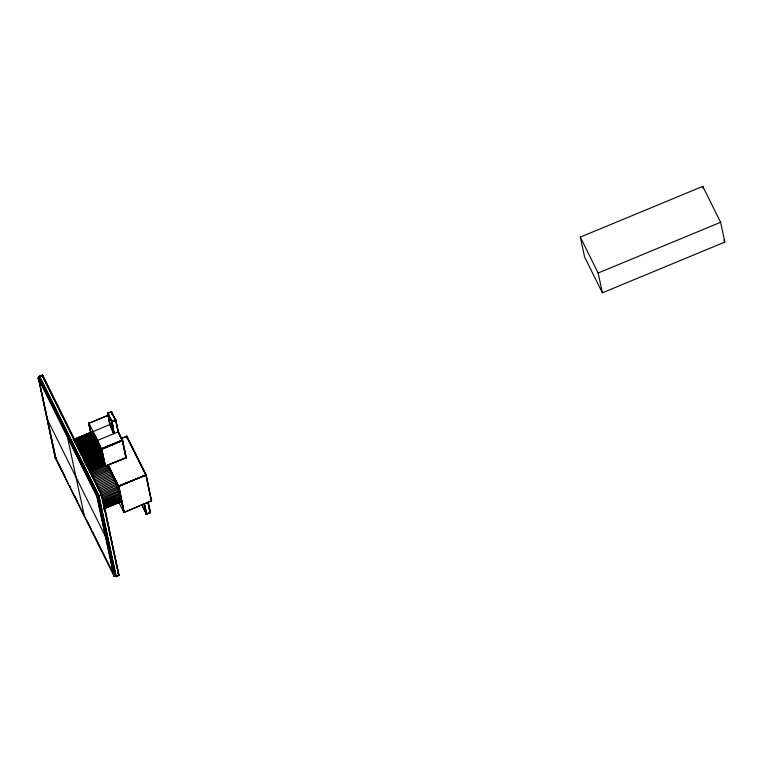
<?xml version="1.0" encoding="UTF-8"?>
<svg xmlns="http://www.w3.org/2000/svg" width="763" height="763" viewBox="0 0 763 763"><rect width="100%" height="100%" fill="white"/><g stroke="black" fill="none" stroke-linecap="round" stroke-linejoin="round"><path stroke-width="1.14" d="M43.281 377.78L42.585 375.205L39.19 376.474L98.265 496.055L101.565 495.225L101.88 494.558L42.718 375.358L42.022 375.148L101.46 494.882L118.77 575.54L101.88 494.558L98.131 496.331L115.184 575.865L113.821 575.97L114.316 576.294L97.368 496.322L38.493 377.666L39.314 377.618L98.093 496.179L96.777 496.436L38.207 378.238L38.474 377.666L39.609 377.656L38.961 377.466L97.864 496.122L114.994 576.046M113.821 575.97L114.517 576.179L113.945 576.113L96.777 496.436L97.893 495.692L98.246 496.169L115.299 575.712L114.183 576.284L55.241 457.895L38.493 377.666L97.178 496.398L114.316 576.294L113.887 576.065L114.526 576.256L69.319 485.678M101.565 495.225L42.022 375.148L42.785 375.453L39.285 376.331L98.704 496.017L116.005 576.637L115.471 576.284L116.234 576.59L113.887 573.099M103.634 508.95L120.602 501.93C119.801 489.226 112.857 477.152 107.707 465.564L90.74 472.593M39.562 376.283L39.171 376.951L39.504 376.207L98.913 495.94L115.986 576.637L98.065 495.683M118.742 575.54L119.076 574.787L118.933 575.416L115.776 576.542L119.018 575.312L118.027 572.66M97.13 440.594L118.255 431.81L115.823 420.47L111.455 411.648L107.507 413.479L107.812 413.05L112.199 421.949L113.868 433.622L110.511 425.506L113.744 433.708L111.779 422.044C111.799 419.326 117.397 420.709 115.347 420.022L111.169 411.658L112.304 414.242M127.593 438.687L126.877 436.312L121.145 438.506L127.068 436.369L146.105 474.948L118.418 486.508L146.124 474.767L151.408 501.215L150.645 498.535M105.532 466.355L104.903 466.088L125.971 457.895L126.238 457.247L125.971 457.895L105.027 466.269L105.542 466.336L101.88 449.235L88.956 423.179M150.378 512.154L150.101 512.803L146.143 513.995L143.864 503.456M107.659 464.944L118.217 486.327L123.816 512.402L151.694 500.709L123.997 512.536L118.856 502.407M110.616 425.458L113.744 433.708L112.228 422.044L107.545 413.613L107.812 413.05L109.91 424.733L113.964 433.479L109.986 424.562L107.793 413.069L110.091 424.486L113.868 433.622L111.846 421.481L113.954 432.898L109.891 424.686L114.011 433.098L111.589 421.767L115.89 420.213L111.169 411.734M108.05 464.591L118.837 486.422L123.997 512.536L118.275 486.145L146.162 474.891L126.458 436.188L145.857 475.33L145.676 474.834M115.594 420.651L115.814 420.022L111.589 421.853L114.011 433.098L109.91 424.629L114.011 433.298L111.722 421.777L107.841 413.079L107.535 413.699M101.88 449.235L122.452 440.69L118.255 431.81M111.245 411.753L115.699 420.47L118.007 431.944L122.29 440.671L125.971 457.895L126.238 457.247M107.507 413.575L111.465 411.696L111.951 413.966M115.881 420.346L111.722 421.777M125.943 457.867L122.357 440.079L101.193 448.787L105.132 466.336L100.716 457.657M126.248 457.59L122.585 440.203L101.393 449.026L105.246 466.365L126.181 457.438M38.188 378.353L38.493 377.666L38.15 378.181M38.303 377.847L55.375 457.848L56.29 457.762M98.246 495.826L97.96 496.436M97.025 496.055L96.891 496.579L99.018 496.284M98.541 495.645L98.389 496.208L98.98 496.131L118.227 487.881M118.007 572.794L118.933 575.416L101.88 494.558M97.263 496.684C95.9 496.389 98.942 495.197 98.131 496.331M119.123 574.978L118.685 575.464M107.917 464.657L118.418 486.508M55.241 457.895L55.356 457.39L55.432 458.029M115.718 420.575L115.738 419.974M97.206 495.95L114.316 576.227M98.732 495.54L116.205 576.59M107.678 413.136L112.047 421.548M124.264 512.45L118.675 486.012M111.989 421.414L113.964 433.479L111.923 422.082M118.618 485.888L118.303 486.432M97.292 496.131L96.777 496.436M98.799 496.331L39.19 376.817L39.647 376.436L42.585 375.31L101.679 494.414C102.576 495.006 99.61 495.044 98.265 496.055M55.565 457.418L55.298 457.981L55.565 457.418L65.294 477.113M105.017 466.203L101.717 449.197L122.462 440.413L126.2 457.628M145.838 475.235L151.522 500.871M147.946 502.626L150.12 512.784L148.165 502.416M101.737 494.605L98.98 496.131M107.564 413.393L109.91 424.733M151.408 501.215L146.124 474.767M144.026 504L146.191 514.033L146.744 514.119L144.388 504.085L146.744 514.195L146.105 513.928L150.406 512.383L148.184 501.959M141.403 504.448L146.744 514.195L146.105 513.928M122.318 440.766L122.404 440.213L101.269 448.911M126.601 436.369L146.095 475.149L118.494 486.269L107.802 464.753M146.191 514.033L146.715 514.167M38.207 378.238L39.666 377.742M148.07 502.54L150.321 512.345M122.566 440.394L118.322 431.744L115.852 420.089M121.145 497.562L103.539 505.268M120.955 496.732L103.348 504.429M98.828 495.731L39.485 376.283M120.478 494.872L103.911 502.092M120.182 493.842L102.547 501.482M119.486 491.61L102.9 498.764M118.675 489.169L102.07 496.274M109.986 424.562L114.011 433.298L111.779 422.044M117.254 485.22L100.63 492.249M118.952 575.34L101.489 494.424M118.141 431.877L122.385 440.48L101.555 449.121L105.389 466.317M145.924 475.034L118.313 486.346M116.195 482.454L98.494 489.875M115.642 481.052L97.922 488.444M111.97 421.748L115.833 420.27M115.079 479.65L97.349 487.013M88.603 423.379L108.375 415.186L88.642 423.494M73.782 439.316L92.428 431.62M73.134 439.755L91.493 432.144M73.305 439.889L110.225 424.428M73.486 440.079L92.924 432.03M74.774 439.869L93.134 432.268M73.916 440.613L92.275 433.012M74.164 440.966L93.601 432.917M74.421 441.367L93.859 433.308M74.698 441.806L94.135 433.756M74.993 442.302L94.431 434.252M75.299 442.836L94.736 434.786M75.613 443.417L95.051 435.368M75.938 444.037L95.375 435.978M76.281 444.686L95.718 436.636M76.624 445.373L96.062 437.323M580.319 237.093L702.78 186.363L720.606 222.281L724.85 242.081L602.379 292.811L584.563 256.883L580.319 237.093L598.135 273.011L602.379 292.811M76.977 446.097L95.337 438.496M77.33 446.841L96.767 438.792M77.692 447.614L96.052 440.013M56.128 457.39L55.508 457.838L68.269 483.551M78.055 448.406L97.492 440.356M55.604 458.019L56.204 457.581M78.427 449.226L96.777 441.615M78.789 450.046L98.227 441.996L97.864 441.167M80.229 450.437L98.58 442.836M79.505 451.734L98.942 443.675M80.935 452.135L99.295 444.524M80.201 453.432L99.638 445.373M81.612 453.823L99.972 446.221M80.859 455.11L99.209 447.509M82.251 455.492L100.611 447.891M82.547 456.303L99.829 449.149M82.833 457.104L101.193 449.502L100.907 448.701M83.11 457.876L101.46 450.275M83.358 458.63L100.64 451.467M83.596 459.355L101.956 451.744L101.717 451.028M83.816 460.041L102.175 452.44M84.016 460.699L102.376 453.098M84.197 461.329L101.469 454.166M85.427 461.462L102.709 454.3M85.57 462.006L102.843 454.843M84.598 462.95L102.957 455.339M85.771 462.95L103.043 455.797M85.838 463.351L103.11 456.198M85.876 463.704L103.158 456.551M85.904 464.009L102.099 457.295M85.895 464.257L102.089 457.552M86.457 464.162L100.497 458.344M86.6 464.238L102.07 457.743M86.82 464.238L101.937 457.972M86.457 464.801L101.469 458.601M86.333 464.944L101.67 458.639M86.248 465.182L101.908 458.782M92.561 462.883L95.737 461.567M97.864 460.69L101.04 459.374M86.286 465.592L102.194 459.011M86.6 465.916L101.441 459.765M86.953 466.327L102.852 459.736M87.325 466.822L102.166 460.68M87.735 467.414L102.576 461.262M88.174 468.081L103.024 461.939M88.642 468.835L103.482 462.683M89.137 469.665L103.978 463.522M89.653 470.571L104.493 464.419M89.128 471.982L105.027 465.401M91.312 473.699L109.157 466.584M91.894 474.853L109.729 467.719M91.426 476.513L110.311 468.911M93.096 477.333L110.053 470.304M93.706 478.639L110.664 471.61M94.316 479.975L112.104 472.745M94.936 481.348L112.705 474.09M598.135 273.011L720.606 222.281M95.547 482.741L112.504 475.721M96.157 484.152L113.115 477.133M96.758 485.583L113.716 478.554M100.096 490.847L116.005 484.267M101.136 493.623L117.035 487.032M101.441 497.981L118.408 490.952M102.213 500.366L119.171 493.346M103.119 503.513L120.077 496.494M103.692 506.031L120.649 499.002M103.797 506.708L120.764 499.689M103.873 507.309L120.831 500.28M103.911 507.815L120.869 500.795M103.806 508.158L120.859 501.215M103.854 508.568L120.812 501.539M103.768 508.807L120.726 501.777M120.602 501.93L119.715 501.577M39.113 377.675L39.552 377.599M39.485 377.609L38.97 377.542L39.609 377.656M146.458 514.205L144.283 504.095L146.458 514.214L141.632 504.572M116.005 576.561L115.471 576.284M38.436 377.971L55.794 457.972M39.647 376.436L39.19 376.817M38.627 377.876L97.473 496.637M126.992 436.322L127.249 438.458M118.856 486.517L124.131 512.526M97.435 496.503L97.778 495.931M115.528 576.389L116.148 576.513M118.36 486.25L107.707 464.848M105.132 466.222L100.945 457.781M111.57 411.677L112.218 414.118M723.801 239.963L724.85 242.081M145.046 510.829L146.086 512.936M144.903 510.876L145.943 512.984M101.221 457.724L104.884 465.106M46.715 418.124L105.294 536.198M69.519 485.621L70.568 487.748M74.793 496.265L77.435 501.577M81.651 510.094L84.292 515.406M86.934 520.728L91.15 529.236M92.209 531.363L113.325 573.919M118.971 575.073L119.066 574.92M144.293 504.105L146.591 514.157M702.78 186.363L703.286 188.69M126.916 436.255L127.507 438.572M88.813 423.179L91.007 433.451L88.699 423.207M88.622 423.284L90.616 432.716M84.531 516.933L67.487 437.275M41.202 390.418L46.142 413.479M46.638 415.778L47.621 420.394M49.595 429.617L53.057 445.754M53.553 448.053L55.279 456.121"/></g></svg>
